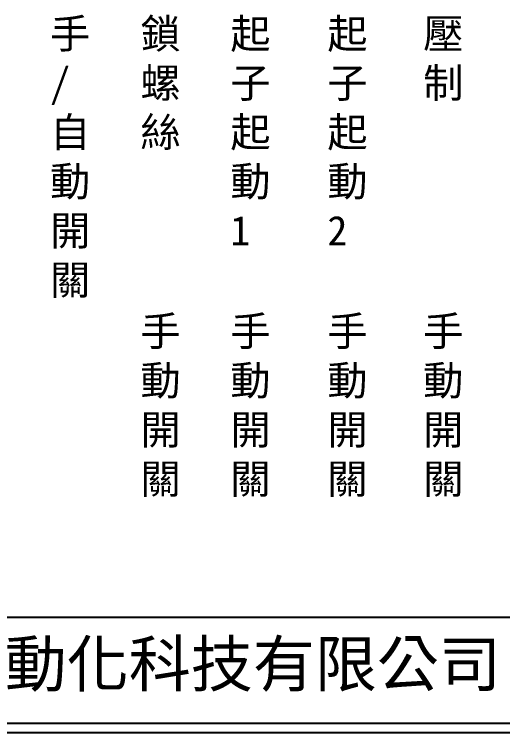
# Model space of a CAD drawing. Extents: x 325 to 612, y 3 to 207.
# Drawn here: x 389.7 to 454.2, y 3 to 97.8 of the extents above; entities that cross this region are included whole.
import ezdxf

# ---------------------------------------------------------------- set-up
doc = ezdxf.new("R2010")
doc.units = 0
doc.layers.add('圖框層', color=7, linetype='CONTINUOUS')
doc.layers.add('標尺寸層', color=3, linetype='CONTINUOUS')
doc.styles.add('CNS', font='romanc.shx', dxfattribs={"bigfont": 'chineset.shx'})
doc.styles.add('STSL', font='KAIU.TTF')

msp = doc.modelspace()

# ---------------------------------------------------------------- linework, layer by layer
at = {"layer": '圖框層', "color": 7}
for p, q in [((326.569, 18.25), (611.07, 18.25)), ((326.569, 4.25), (611.07, 4.25)), ((325.319, 3), (612.319, 3))]:
    msp.add_line(p, q, dxfattribs=at)

# ---------------------------------------------------------------- texts
at = {"layer": '圖框層', "color": 4, "style": 'STSL'}
msp.add_text('泓陞自動化科技有限公司', height=6, dxfattribs=at).set_placement((363.923, 9.076))
at = {"layer": '標尺寸層', "color": 7, "char_height": 3.9, "width": 4.96081, "attachment_point": 1, "style": 'CNS'}
for s, insert in [('{\\fDFKai-SB|b0|i0|c136|p65;手\\P/\\P自動開關}', (394.449, 97.233)), ('{\\fDFKai-SB|b0|i0|c136|p65;鎖螺絲}', (406.378, 97.233)), ('{\\fDFKai-SB|b0|i0|c136|p65;起子起動1}', (418.239, 97.233)), ('{\\fDFKai-SB|b0|i0|c136|p65;起子起動2}', (431.04, 97.233)), ('{\\fDFKai-SB|b0|i0|c136|p65;壓制}', (443.683, 97.233)), ('{\\fDFKai-SB|b0|i0|c136|p65;手動開關}', (406.378, 57.948)), ('{\\fDFKai-SB|b0|i0|c136|p65;手動開關}', (418.239, 57.948)), ('{\\fDFKai-SB|b0|i0|c136|p65;手動開關}', (431.04, 57.948)), ('{\\fDFKai-SB|b0|i0|c136|p65;手動開關}', (443.683, 57.948))]:
    msp.add_mtext(s, dxfattribs=dict(at, insert=insert))

doc.saveas('drawing.dxf')
